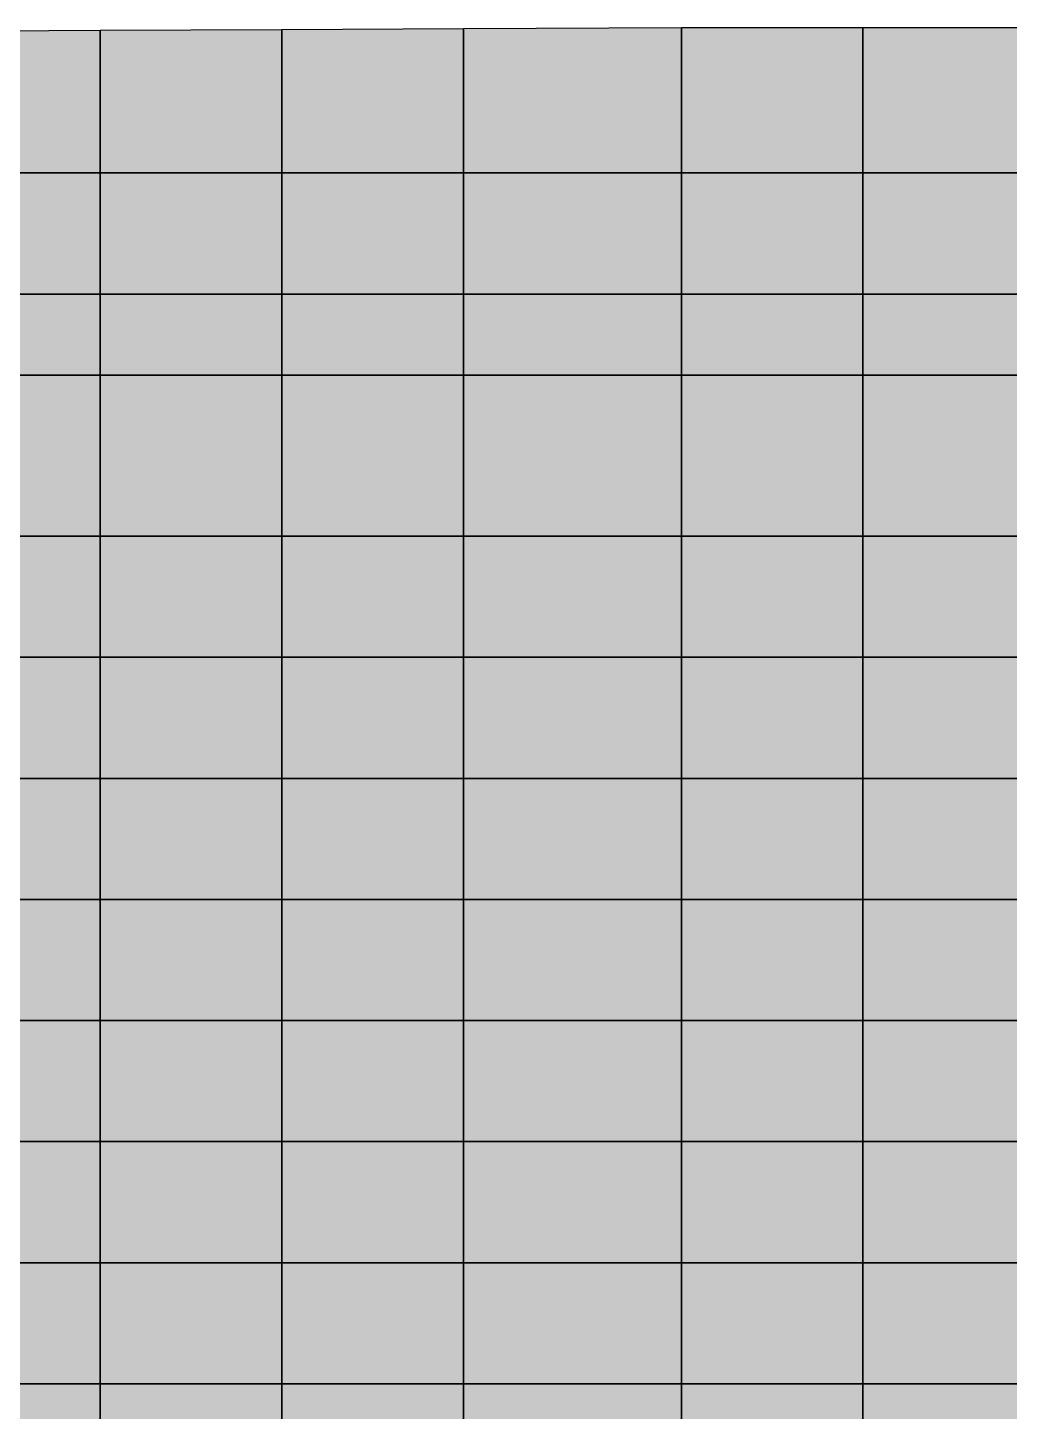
# Model space of a CAD drawing. Header units: inches. Extents: x -100 to 147, y -140 to 41.
# Drawn here: x 33.9 to 42.01, y -7.23 to 4.2 of the extents above; entities that cross this region are included whole.
import ezdxf

# ---------------------------------------------------------------- set-up
doc = ezdxf.new("R2010")
doc.units = ezdxf.units.IN
doc.header["$MEASUREMENT"] = 0
for name, color, linetype in [('Contour 1-01', 7, 'Continuous'), ('Contour 1-02', 7, 'Continuous'), ('Contour 1-04', 7, 'Continuous'), ('Contour 1-05', 7, 'Continuous'), ('Contour 1-06', 7, 'Continuous'), ('Contour 1-07', 7, 'Continuous'), ('Contour 1-08', 7, 'Continuous'), ('Contour 1-09', 7, 'Continuous'), ('Contour 1-10', 7, 'Continuous'), ('Mesh-joint-vd-s3', 7, 'Continuous'), ('Mesh-埋立土(気中)', 7, 'Continuous'), ('Mesh-埋立土(水中)', 7, 'Continuous'), ('Mesh-深層混合処理(気中)', 7, 'Continuous'), ('Mesh-深層混合処理(水中)', 7, 'Continuous'), ('Undeformed Mesh-埋立土(気中)', 7, 'Continuous'), ('Undeformed Mesh-埋立土(水中)', 7, 'Continuous'), ('Undeformed Mesh-深層混合処理(気中)', 7, 'Continuous'), ('Undeformed Mesh-深層混合処理(水中)', 7, 'Continuous')]:
    doc.layers.add(name, color=color, linetype=linetype)

msp = doc.modelspace()

# ---------------------------------------------------------------- linework, layer by layer
at = {"color": 7, "true_color": 0xffffff, "transparency": 33554687}
for p, q in [((37.5, 3), (37.5, 3)), ((37.5, 2), (37.5, 2)), ((37.5, 1.33), (37.5, 1.33)), ((37.5, 0), (37.5, 0)), ((37.5, -1), (37.5, -1)), ((37.5, -2), (37.5, -2)), ((37.5, -3), (37.5, -3)), ((37.5, -4), (37.5, -4)), ((37.5, -5), (37.5, -5)), ((37.5, -6), (37.5, -6)), ((37.5, -7), (37.5, -7))]:
    msp.add_line(p, q, dxfattribs=at)
for points in [[(34.5, 4.176), (33.3, 4.17), (33.3, 3)], [(34.5, 4.176), (33.3, 3), (34.5, 3)], [(36, 4.1835), (34.5, 4.176), (34.5, 3)], [(36, 4.1835), (34.5, 3), (36, 3)], [(37.5, 4.191), (36, 4.1835), (36, 3)], [(37.5, 4.191), (36, 3), (37.5, 3)], [(39.3, 4.2), (37.5, 4.191), (37.5, 3)], [(39.3, 4.2), (37.5, 3), (39.3, 3)], [(40.8, 4.2), (39.3, 4.2), (39.3, 3)], [(40.8, 4.2), (39.3, 3), (40.8, 3)], [(40.8, 3), (42.3, 3), (42.3, 4.2)], [(40.8, 3), (42.3, 4.2), (40.8, 4.2)], [(33.3, 2), (34.5, 2), (34.5, 3)], [(33.3, 2), (34.5, 3), (33.3, 3)], [(34.5, 2), (36, 2), (36, 3)], [(34.5, 2), (36, 3), (34.5, 3)], [(36, 2), (37.5, 2), (37.5, 3)], [(36, 2), (37.5, 3), (36, 3)], [(37.5, 2), (39.3, 2), (39.3, 3)], [(37.5, 2), (39.3, 3), (37.5, 3)], [(39.3, 2), (40.8, 2), (40.8, 3)], [(39.3, 2), (40.8, 3), (39.3, 3)], [(40.8, 3), (40.8, 2), (42.3, 2)], [(40.8, 3), (42.3, 2), (42.3, 3)], [(33.3, 2), (33.3, 1.33), (34.5, 1.33)], [(33.3, 2), (34.5, 1.33), (34.5, 2)], [(36, 1.33), (36, 2), (34.5, 2)], [(36, 1.33), (34.5, 2), (34.5, 1.33)], [(37.5, 1.33), (37.5, 2), (36, 2)], [(37.5, 1.33), (36, 2), (36, 1.33)], [(37.5, 2), (37.5, 1.33), (39.3, 1.33)], [(37.5, 2), (39.3, 1.33), (39.3, 2)], [(39.3, 1.33), (40.8, 1.33), (40.8, 2)], [(39.3, 1.33), (40.8, 2), (39.3, 2)], [(40.8, 1.33), (42.3, 1.33), (42.3, 2)], [(40.8, 1.33), (42.3, 2), (40.8, 2)], [(34.5, 1.33), (33.3, 1.33), (33.3, 0)], [(34.5, 1.33), (33.3, 0), (34.5, 0)], [(36, 0), (36, 1.33), (34.5, 1.33)], [(36, 0), (34.5, 1.33), (34.5, 0)], [(37.5, 1.33), (36, 1.33), (36, 0)], [(37.5, 1.33), (36, 0), (37.5, 0)], [(39.3, 1.33), (37.5, 1.33), (37.5, 0)], [(39.3, 1.33), (37.5, 0), (39.3, 0)], [(40.8, 1.33), (39.3, 1.33), (39.3, 0)], [(40.8, 1.33), (39.3, 0), (40.8, 0)], [(42.3, 1.33), (40.8, 1.33), (40.8, 0)], [(42.3, 1.33), (40.8, 0), (42.3, 0)], [(33.3, 0), (33.3, -1), (34.5, -1)], [(33.3, 0), (34.5, -1), (34.5, 0)], [(36, -1), (36, 0), (34.5, 0)], [(36, -1), (34.5, 0), (34.5, -1)], [(37.5, -1), (37.5, 0), (36, 0)], [(37.5, -1), (36, 0), (36, -1)], [(37.5, 0), (37.5, -1), (39.3, -1)], [(37.5, 0), (39.3, -1), (39.3, 0)], [(39.3, 0), (39.3, -1), (40.8, -1)], [(39.3, 0), (40.8, -1), (40.8, 0)], [(40.8, 0), (40.8, -1), (42.3, -1)], [(40.8, 0), (42.3, -1), (42.3, 0)], [(33.3, -1), (33.3, -2), (34.5, -2)], [(33.3, -1), (34.5, -2), (34.5, -1)], [(36, -1), (34.5, -1), (34.5, -2)], [(36, -1), (34.5, -2), (36, -2)], [(37.5, -2), (37.5, -1), (36, -1)], [(37.5, -2), (36, -1), (36, -2)], [(37.5, -1), (37.5, -2), (39.3, -2)], [(37.5, -1), (39.3, -2), (39.3, -1)], [(40.8, -1), (39.3, -1), (39.3, -2)], [(40.8, -1), (39.3, -2), (40.8, -2)], [(40.8, -1), (40.8, -2), (42.3, -2)], [(40.8, -1), (42.3, -2), (42.3, -1)], [(34.5, -2), (33.3, -2), (33.3, -3)], [(34.5, -2), (33.3, -3), (34.5, -3)], [(36, -2), (34.5, -2), (34.5, -3)], [(36, -2), (34.5, -3), (36, -3)], [(37.5, -3), (37.5, -2), (36, -2)], [(37.5, -3), (36, -2), (36, -3)], [(39.3, -2), (37.5, -2), (37.5, -3)], [(39.3, -2), (37.5, -3), (39.3, -3)], [(40.8, -2), (39.3, -2), (39.3, -3)], [(40.8, -2), (39.3, -3), (40.8, -3)], [(42.3, -2), (40.8, -2), (40.8, -3)], [(42.3, -2), (40.8, -3), (42.3, -3)], [(34.5, -3), (33.3, -3), (33.3, -4)], [(34.5, -3), (33.3, -4), (34.5, -4)], [(36, -3), (34.5, -3), (34.5, -4)], [(36, -3), (34.5, -4), (36, -4)], [(37.5, -3), (36, -3), (36, -4)], [(37.5, -3), (36, -4), (37.5, -4)], [(39.3, -3), (37.5, -3), (37.5, -4)], [(39.3, -3), (37.5, -4), (39.3, -4)], [(40.8, -3), (39.3, -3), (39.3, -4)], [(40.8, -3), (39.3, -4), (40.8, -4)], [(42.3, -3), (40.8, -3), (40.8, -4)], [(42.3, -3), (40.8, -4), (42.3, -4)], [(33.3, -4), (33.3, -5), (34.5, -5)], [(33.3, -4), (34.5, -5), (34.5, -4)], [(36, -4), (34.5, -4), (34.5, -5)], [(36, -4), (34.5, -5), (36, -5)], [(37.5, -5), (37.5, -4), (36, -4)], [(37.5, -5), (36, -4), (36, -5)], [(37.5, -4), (37.5, -5), (39.3, -5)], [(37.5, -4), (39.3, -5), (39.3, -4)], [(40.8, -4), (39.3, -4), (39.3, -5)], [(40.8, -4), (39.3, -5), (40.8, -5)], [(40.8, -4), (40.8, -5), (42.3, -5)], [(40.8, -4), (42.3, -5), (42.3, -4)], [(34.5, -5), (33.3, -5), (33.3, -6)], [(34.5, -5), (33.3, -6), (34.5, -6)], [(36, -5), (34.5, -5), (34.5, -6)], [(36, -5), (34.5, -6), (36, -6)], [(37.5, -5), (36, -5), (36, -6)], [(37.5, -5), (36, -6), (37.5, -6)], [(39.3, -5), (37.5, -5), (37.5, -6)], [(39.3, -5), (37.5, -6), (39.3, -6)], [(40.8, -5), (39.3, -5), (39.3, -6)], [(40.8, -5), (39.3, -6), (40.8, -6)], [(42.3, -5), (40.8, -5), (40.8, -6)], [(42.3, -5), (40.8, -6), (42.3, -6)], [(34.5, -6), (33.3, -6), (33.3, -7)], [(34.5, -6), (33.3, -7), (34.5, -7)], [(36, -6), (34.5, -6), (34.5, -7)], [(36, -6), (34.5, -7), (36, -7)], [(37.5, -6), (36, -6), (36, -7)], [(37.5, -6), (36, -7), (37.5, -7)], [(39.3, -6), (37.5, -6), (37.5, -7)], [(39.3, -6), (37.5, -7), (39.3, -7)], [(40.8, -6), (39.3, -6), (39.3, -7)], [(40.8, -6), (39.3, -7), (40.8, -7)], [(42.3, -6), (40.8, -6), (40.8, -7)], [(42.3, -6), (40.8, -7), (42.3, -7)], [(34.5, -7), (33.3, -7), (33.3, -8)], [(34.5, -7), (33.3, -8), (34.5, -8)], [(36, -7), (34.5, -7), (34.5, -8)], [(36, -7), (34.5, -8), (36, -8)], [(37.5, -7), (36, -7), (36, -8)], [(37.5, -7), (36, -8), (37.5, -8)], [(39.3, -7), (37.5, -7), (37.5, -8)], [(39.3, -7), (37.5, -8), (39.3, -8)], [(40.8, -7), (39.3, -7), (39.3, -8)], [(40.8, -7), (39.3, -8), (40.8, -8)], [(42.3, -7), (40.8, -7), (40.8, -8)], [(42.3, -7), (40.8, -8), (42.3, -8)]]:
    msp.add_solid(points, dxfattribs=at)
at = {"layer": 'Contour 1-01', "color": 5, "true_color": 0x0000ff}
for points in [[(33.3, 2), (33.3, 1.33), (34.5, 1.33)], [(33.3, 2), (34.5, 1.33), (34.5, 2)], [(36, 1.33), (36, 2), (34.5, 2)], [(36, 1.33), (34.5, 2), (34.5, 1.33)], [(37.5, 1.33), (37.5, 2), (36, 2)], [(37.5, 1.33), (36, 2), (36, 1.33)], [(34.5, 1.33), (33.3, 1.33), (33.3, 0)], [(34.5, 1.33), (33.3, 0), (34.5, 0)], [(36, 0), (36, 1.33), (34.5, 1.33)], [(36, 0), (34.5, 1.33), (34.5, 0)], [(37.5, 1.33), (36, 1.33), (36, 0)], [(37.5, 1.33), (36, 0), (37.5, 0)], [(33.3, 0), (33.3, -1), (34.5, -1)], [(33.3, 0), (34.5, -1), (34.5, 0)], [(36, -1), (36, 0), (34.5, 0)], [(36, -1), (34.5, 0), (34.5, -1)], [(37.5, -1), (37.5, 0), (36, 0)], [(37.5, -1), (36, 0), (36, -1)], [(33.3, -1), (33.3, -2), (34.5, -2)], [(33.3, -1), (34.5, -2), (34.5, -1)], [(36, -1), (34.5, -1), (34.5, -2)], [(36, -1), (34.5, -2), (36, -2)], [(37.5, -2), (37.5, -1), (36, -1)], [(37.5, -2), (36, -1), (36, -2)], [(34.5, -2), (33.3, -2), (33.3, -3)], [(34.5, -2), (33.3, -3), (34.5, -3)], [(36, -2), (34.5, -2), (34.5, -3)], [(36, -2), (34.5, -3), (36, -3)], [(37.5, -3), (37.5, -2), (36, -2)], [(37.5, -3), (36, -2), (36, -3)], [(34.5, -3), (33.3, -3), (33.3, -4)], [(34.5, -3), (33.3, -4), (34.5, -4)], [(36, -3), (34.5, -3), (34.5, -4)], [(36, -3), (34.5, -4), (36, -4)], [(37.5, -3), (36, -3), (36, -4)], [(37.5, -3), (36, -4), (37.5, -4)], [(33.3, -4), (33.3, -5), (34.5, -5)], [(33.3, -4), (34.5, -5), (34.5, -4)], [(36, -4), (34.5, -4), (34.5, -5)], [(36, -4), (34.5, -5), (36, -5)], [(37.5, -5), (37.5, -4), (36, -4)], [(37.5, -5), (36, -4), (36, -5)], [(34.5, -5), (33.3, -5), (33.3, -6)], [(34.5, -5), (33.3, -6), (34.5, -6)], [(36, -5), (34.5, -5), (34.5, -6)], [(36, -5), (34.5, -6), (36, -6)], [(37.5, -5), (36, -5), (36, -6)], [(37.5, -5), (36, -6), (37.5, -6)], [(34.5, -6), (33.3, -6), (33.3, -7)], [(34.5, -6), (33.3, -7), (34.5, -7)], [(36, -6), (34.5, -6), (34.5, -7)], [(36, -6), (34.5, -7), (36, -7)], [(37.5, -6), (36, -6), (36, -7)], [(37.5, -6), (36, -7), (37.5, -7)], [(34.5, -7), (33.3, -7), (33.3, -8)], [(34.5, -7), (33.3, -8), (34.5, -8)], [(36, -7), (34.5, -7), (34.5, -8)], [(36, -7), (34.5, -8), (36, -8)], [(37.5, -7), (36, -7), (36, -8)], [(37.5, -7), (36, -8), (37.5, -8)]]:
    msp.add_solid(points, dxfattribs=at)
at = {"layer": 'Contour 1-02', "color": 150, "true_color": 0x0071ff}
for points in [[(33.3, 2), (34.5, 2), (34.5, 3)], [(33.3, 2), (34.5, 3), (33.3, 3)], [(34.5, 2), (36, 2), (36, 3)], [(34.5, 2), (36, 3), (34.5, 3)]]:
    msp.add_solid(points, dxfattribs=at)
at = {"layer": 'Contour 1-04', "color": 120, "true_color": 0x00ffaa}
for points in [[(34.5, 4.176), (33.3, 4.17), (33.3, 3)], [(34.5, 4.176), (33.3, 3), (34.5, 3)]]:
    msp.add_solid(points, dxfattribs=at)
at = {"layer": 'Contour 1-05', "color": 100, "true_color": 0x00ff38}
for points in [[(40.8, -7), (39.3, -7), (39.3, -8)], [(40.8, -7), (39.3, -8), (40.8, -8)]]:
    msp.add_solid(points, dxfattribs=at)
at = {"layer": 'Contour 1-06', "color": 80, "true_color": 0x38ff00}
for points in [[(40.8, -2), (39.3, -2), (39.3, -3)], [(40.8, -2), (39.3, -3), (40.8, -3)], [(40.8, -3), (39.3, -3), (39.3, -4)], [(40.8, -3), (39.3, -4), (40.8, -4)], [(42.3, -3), (40.8, -3), (40.8, -4)], [(42.3, -3), (40.8, -4), (42.3, -4)], [(37.5, -4), (37.5, -5), (39.3, -5)], [(37.5, -4), (39.3, -5), (39.3, -4)], [(40.8, -4), (39.3, -4), (39.3, -5)], [(40.8, -4), (39.3, -5), (40.8, -5)], [(40.8, -4), (40.8, -5), (42.3, -5)], [(40.8, -4), (42.3, -5), (42.3, -4)], [(39.3, -5), (37.5, -5), (37.5, -6)], [(39.3, -5), (37.5, -6), (39.3, -6)], [(40.8, -5), (39.3, -5), (39.3, -6)], [(40.8, -5), (39.3, -6), (40.8, -6)], [(42.3, -5), (40.8, -5), (40.8, -6)], [(42.3, -5), (40.8, -6), (42.3, -6)], [(39.3, -6), (37.5, -6), (37.5, -7)], [(39.3, -6), (37.5, -7), (39.3, -7)], [(40.8, -6), (39.3, -6), (39.3, -7)], [(40.8, -6), (39.3, -7), (40.8, -7)], [(42.3, -6), (40.8, -6), (40.8, -7)], [(42.3, -6), (40.8, -7), (42.3, -7)], [(39.3, -7), (37.5, -7), (37.5, -8)], [(39.3, -7), (37.5, -8), (39.3, -8)], [(42.3, -7), (40.8, -7), (40.8, -8)], [(42.3, -7), (40.8, -8), (42.3, -8)]]:
    msp.add_solid(points, dxfattribs=at)
at = {"layer": 'Contour 1-07', "color": 60, "true_color": 0xa9ff00}
for points in [[(36, 4.1835), (34.5, 4.176), (34.5, 3)], [(36, 4.1835), (34.5, 3), (36, 3)], [(40.8, -1), (39.3, -1), (39.3, -2)], [(40.8, -1), (39.3, -2), (40.8, -2)], [(42.3, -2), (40.8, -2), (40.8, -3)], [(42.3, -2), (40.8, -3), (42.3, -3)], [(39.3, -3), (37.5, -3), (37.5, -4)], [(39.3, -3), (37.5, -4), (39.3, -4)]]:
    msp.add_solid(points, dxfattribs=at)
at = {"layer": 'Contour 1-08', "color": 2, "true_color": 0xffe200}
for points in [[(36, 2), (37.5, 2), (37.5, 3)], [(36, 2), (37.5, 3), (36, 3)], [(40.8, -1), (40.8, -2), (42.3, -2)], [(40.8, -1), (42.3, -2), (42.3, -1)], [(39.3, -2), (37.5, -2), (37.5, -3)], [(39.3, -2), (37.5, -3), (39.3, -3)]]:
    msp.add_solid(points, dxfattribs=at)
at = {"layer": 'Contour 1-09', "color": 30, "true_color": 0xff7100}
for points in [[(37.5, -1), (37.5, -2), (39.3, -2)], [(37.5, -1), (39.3, -2), (39.3, -1)]]:
    msp.add_solid(points, dxfattribs=at)
at = {"layer": 'Contour 1-10', "color": 1, "true_color": 0xff0000}
for points in [[(37.5, 4.191), (36, 4.1835), (36, 3)], [(37.5, 4.191), (36, 3), (37.5, 3)], [(39.3, 4.2), (37.5, 4.191), (37.5, 3)], [(39.3, 4.2), (37.5, 3), (39.3, 3)], [(40.8, 4.2), (39.3, 4.2), (39.3, 3)], [(40.8, 4.2), (39.3, 3), (40.8, 3)], [(40.8, 3), (42.3, 3), (42.3, 4.2)], [(40.8, 3), (42.3, 4.2), (40.8, 4.2)], [(37.5, 2), (39.3, 2), (39.3, 3)], [(37.5, 2), (39.3, 3), (37.5, 3)], [(39.3, 2), (40.8, 2), (40.8, 3)], [(39.3, 2), (40.8, 3), (39.3, 3)], [(40.8, 3), (40.8, 2), (42.3, 2)], [(40.8, 3), (42.3, 2), (42.3, 3)], [(37.5, 2), (37.5, 1.33), (39.3, 1.33)], [(37.5, 2), (39.3, 1.33), (39.3, 2)], [(39.3, 1.33), (40.8, 1.33), (40.8, 2)], [(39.3, 1.33), (40.8, 2), (39.3, 2)], [(40.8, 1.33), (42.3, 1.33), (42.3, 2)], [(40.8, 1.33), (42.3, 2), (40.8, 2)], [(39.3, 1.33), (37.5, 1.33), (37.5, 0)], [(39.3, 1.33), (37.5, 0), (39.3, 0)], [(40.8, 1.33), (39.3, 1.33), (39.3, 0)], [(40.8, 1.33), (39.3, 0), (40.8, 0)], [(42.3, 1.33), (40.8, 1.33), (40.8, 0)], [(42.3, 1.33), (40.8, 0), (42.3, 0)], [(37.5, 0), (37.5, -1), (39.3, -1)], [(37.5, 0), (39.3, -1), (39.3, 0)], [(39.3, 0), (39.3, -1), (40.8, -1)], [(39.3, 0), (40.8, -1), (40.8, 0)], [(40.8, 0), (40.8, -1), (42.3, -1)], [(40.8, 0), (42.3, -1), (42.3, 0)]]:
    msp.add_solid(points, dxfattribs=at)
at = {"layer": 'Mesh-joint-vd-s3', "color": 18, "true_color": 0x000000, "transparency": 33554559}
for p, q in [((37.5, 3), (37.5, 3)), ((37.5, 2), (37.5, 2)), ((37.5, 1.33), (37.5, 1.33)), ((37.5, 0), (37.5, 0)), ((37.5, -1), (37.5, -1)), ((37.5, -2), (37.5, -2)), ((37.5, -3), (37.5, -3)), ((37.5, -4), (37.5, -4)), ((37.5, -5), (37.5, -5)), ((37.5, -6), (37.5, -6)), ((37.5, -7), (37.5, -7))]:
    msp.add_line(p, q, dxfattribs=at)
at = {"layer": 'Mesh-埋立土(気中)', "color": 18, "true_color": 0x000000, "transparency": 33554559}
for p, q in [((34.5, 4.176), (33.3, 4.17)), ((36, 4.1835), (34.5, 4.176)), ((34.5, 3), (34.5, 4.176)), ((34.5, 4.176), (34.5, 3)), ((37.5, 4.191), (36, 4.1835)), ((36, 3), (36, 4.1835)), ((36, 4.1835), (36, 3)), ((39.3, 4.2), (37.5, 4.191)), ((37.5, 3), (37.5, 4.191)), ((37.5, 4.191), (37.5, 3)), ((39.3, 3), (39.3, 4.2)), ((40.8, 4.2), (39.3, 4.2)), ((39.3, 4.2), (39.3, 3)), ((40.8, 3), (40.8, 4.2)), ((42.3, 4.2), (40.8, 4.2)), ((40.8, 4.2), (40.8, 3)), ((34.5, 3), (33.3, 3)), ((33.3, 3), (34.5, 3)), ((34.5, 2), (34.5, 3)), ((36, 3), (34.5, 3)), ((34.5, 3), (34.5, 2)), ((34.5, 3), (36, 3)), ((36, 2), (36, 3)), ((37.5, 3), (36, 3)), ((36, 3), (36, 2)), ((36, 3), (37.5, 3)), ((37.5, 2), (37.5, 3)), ((39.3, 3), (37.5, 3)), ((37.5, 3), (37.5, 2)), ((37.5, 3), (39.3, 3)), ((39.3, 2), (39.3, 3)), ((40.8, 3), (39.3, 3)), ((39.3, 3), (39.3, 2)), ((39.3, 3), (40.8, 3)), ((40.8, 2), (40.8, 3)), ((40.8, 3), (40.8, 2)), ((42.3, 3), (40.8, 3)), ((40.8, 3), (42.3, 3)), ((33.3, 2), (34.5, 2)), ((34.5, 2), (36, 2)), ((36, 2), (37.5, 2)), ((37.5, 2), (37.5, 1.33)), ((39.3, 2), (37.5, 2)), ((37.5, 2), (39.3, 2)), ((39.3, 1.33), (39.3, 2)), ((40.8, 2), (39.3, 2)), ((39.3, 2), (39.3, 1.33)), ((39.3, 2), (40.8, 2)), ((40.8, 1.33), (40.8, 2)), ((42.3, 2), (40.8, 2)), ((40.8, 2), (40.8, 1.33)), ((40.8, 2), (42.3, 2)), ((37.5, 1.33), (39.3, 1.33)), ((39.3, 1.33), (40.8, 1.33)), ((40.8, 1.33), (42.3, 1.33))]:
    msp.add_line(p, q, dxfattribs=at)
at = {"layer": 'Mesh-埋立土(水中)', "color": 18, "true_color": 0x000000, "transparency": 33554559}
for p, q in [((39.3, 1.33), (37.5, 1.33)), ((37.5, 1.33), (37.5, 0)), ((39.3, 0), (39.3, 1.33)), ((40.8, 1.33), (39.3, 1.33)), ((39.3, 1.33), (39.3, 0)), ((40.8, 0), (40.8, 1.33)), ((42.3, 1.33), (40.8, 1.33)), ((40.8, 1.33), (40.8, 0)), ((37.5, 0), (37.5, -1)), ((39.3, 0), (37.5, 0)), ((37.5, 0), (39.3, 0)), ((39.3, -1), (39.3, 0)), ((39.3, 0), (39.3, -1)), ((40.8, 0), (39.3, 0)), ((39.3, 0), (40.8, 0)), ((40.8, -1), (40.8, 0)), ((40.8, 0), (40.8, -1)), ((42.3, 0), (40.8, 0)), ((40.8, 0), (42.3, 0)), ((37.5, -1), (37.5, -2)), ((39.3, -1), (37.5, -1)), ((37.5, -1), (39.3, -1)), ((39.3, -2), (39.3, -1)), ((40.8, -1), (39.3, -1)), ((39.3, -1), (39.3, -2)), ((39.3, -1), (40.8, -1)), ((40.8, -2), (40.8, -1)), ((40.8, -1), (40.8, -2)), ((42.3, -1), (40.8, -1)), ((40.8, -1), (42.3, -1)), ((39.3, -2), (37.5, -2)), ((37.5, -2), (37.5, -3)), ((37.5, -2), (39.3, -2)), ((39.3, -3), (39.3, -2)), ((40.8, -2), (39.3, -2)), ((39.3, -2), (39.3, -3)), ((39.3, -2), (40.8, -2)), ((40.8, -3), (40.8, -2)), ((42.3, -2), (40.8, -2)), ((40.8, -2), (40.8, -3)), ((40.8, -2), (42.3, -2)), ((39.3, -3), (37.5, -3)), ((37.5, -3), (37.5, -4)), ((37.5, -3), (39.3, -3)), ((39.3, -4), (39.3, -3)), ((40.8, -3), (39.3, -3)), ((39.3, -3), (39.3, -4)), ((39.3, -3), (40.8, -3)), ((40.8, -4), (40.8, -3)), ((40.8, -3), (42.3, -3)), ((42.3, -3), (40.8, -3)), ((40.8, -3), (40.8, -4)), ((37.5, -4), (37.5, -5)), ((39.3, -4), (37.5, -4)), ((37.5, -4), (39.3, -4)), ((39.3, -5), (39.3, -4)), ((40.8, -4), (39.3, -4)), ((39.3, -4), (39.3, -5)), ((39.3, -4), (40.8, -4)), ((40.8, -5), (40.8, -4)), ((40.8, -4), (40.8, -5)), ((42.3, -4), (40.8, -4)), ((40.8, -4), (42.3, -4)), ((39.3, -5), (37.5, -5)), ((37.5, -5), (37.5, -6)), ((37.5, -5), (39.3, -5)), ((39.3, -6), (39.3, -5)), ((40.8, -5), (39.3, -5)), ((39.3, -5), (39.3, -6)), ((39.3, -5), (40.8, -5)), ((40.8, -6), (40.8, -5)), ((42.3, -5), (40.8, -5)), ((40.8, -5), (40.8, -6)), ((40.8, -5), (42.3, -5)), ((39.3, -6), (37.5, -6)), ((37.5, -6), (37.5, -7)), ((37.5, -6), (39.3, -6)), ((39.3, -7), (39.3, -6)), ((40.8, -6), (39.3, -6)), ((39.3, -6), (39.3, -7)), ((39.3, -6), (40.8, -6)), ((40.8, -7), (40.8, -6)), ((42.3, -6), (40.8, -6)), ((40.8, -6), (40.8, -7)), ((40.8, -6), (42.3, -6)), ((39.3, -7), (37.5, -7)), ((37.5, -7), (37.5, -8)), ((37.5, -7), (39.3, -7)), ((39.3, -8), (39.3, -7)), ((40.8, -7), (39.3, -7)), ((39.3, -7), (39.3, -8)), ((39.3, -7), (40.8, -7)), ((40.8, -8), (40.8, -7)), ((42.3, -7), (40.8, -7)), ((40.8, -7), (40.8, -8)), ((40.8, -7), (42.3, -7))]:
    msp.add_line(p, q, dxfattribs=at)
at = {"layer": 'Mesh-深層混合処理(気中)', "color": 18, "true_color": 0x000000, "transparency": 33554559}
for p, q in [((34.5, 2), (33.3, 2)), ((34.5, 1.33), (34.5, 2)), ((36, 2), (34.5, 2)), ((34.5, 2), (34.5, 1.33)), ((36, 1.33), (36, 2)), ((37.5, 2), (36, 2)), ((36, 2), (36, 1.33)), ((37.5, 1.33), (37.5, 2)), ((33.3, 1.33), (34.5, 1.33)), ((34.5, 1.33), (36, 1.33)), ((36, 1.33), (37.5, 1.33))]:
    msp.add_line(p, q, dxfattribs=at)
at = {"layer": 'Mesh-深層混合処理(水中)', "color": 18, "true_color": 0x000000, "transparency": 33554559}
for p, q in [((34.5, 1.33), (33.3, 1.33)), ((34.5, 0), (34.5, 1.33)), ((36, 1.33), (34.5, 1.33)), ((34.5, 1.33), (34.5, 0)), ((36, 0), (36, 1.33)), ((37.5, 1.33), (36, 1.33)), ((36, 1.33), (36, 0)), ((37.5, 0), (37.5, 1.33)), ((34.5, 0), (33.3, 0)), ((33.3, 0), (34.5, 0)), ((34.5, -1), (34.5, 0)), ((36, 0), (34.5, 0)), ((34.5, 0), (34.5, -1)), ((34.5, 0), (36, 0)), ((36, -1), (36, 0)), ((37.5, 0), (36, 0)), ((36, 0), (36, -1)), ((36, 0), (37.5, 0)), ((37.5, -1), (37.5, 0)), ((34.5, -1), (33.3, -1)), ((33.3, -1), (34.5, -1)), ((34.5, -2), (34.5, -1)), ((36, -1), (34.5, -1)), ((34.5, -1), (34.5, -2)), ((34.5, -1), (36, -1)), ((36, -2), (36, -1)), ((37.5, -1), (36, -1)), ((36, -1), (36, -2)), ((36, -1), (37.5, -1)), ((37.5, -2), (37.5, -1)), ((33.3, -2), (34.5, -2)), ((34.5, -2), (33.3, -2)), ((34.5, -3), (34.5, -2)), ((36, -2), (34.5, -2)), ((34.5, -2), (34.5, -3)), ((34.5, -2), (36, -2)), ((36, -3), (36, -2)), ((37.5, -2), (36, -2)), ((36, -2), (36, -3)), ((36, -2), (37.5, -2)), ((37.5, -3), (37.5, -2)), ((34.5, -3), (33.3, -3)), ((33.3, -3), (34.5, -3)), ((34.5, -4), (34.5, -3)), ((36, -3), (34.5, -3)), ((34.5, -3), (34.5, -4)), ((34.5, -3), (36, -3)), ((36, -4), (36, -3)), ((37.5, -3), (36, -3)), ((36, -3), (36, -4)), ((36, -3), (37.5, -3)), ((37.5, -4), (37.5, -3)), ((34.5, -4), (33.3, -4)), ((33.3, -4), (34.5, -4)), ((34.5, -5), (34.5, -4)), ((36, -4), (34.5, -4)), ((34.5, -4), (34.5, -5)), ((34.5, -4), (36, -4)), ((36, -5), (36, -4)), ((37.5, -4), (36, -4)), ((36, -4), (36, -5)), ((36, -4), (37.5, -4)), ((37.5, -5), (37.5, -4)), ((34.5, -5), (33.3, -5)), ((33.3, -5), (34.5, -5)), ((34.5, -6), (34.5, -5)), ((34.5, -5), (36, -5)), ((36, -5), (34.5, -5)), ((34.5, -5), (34.5, -6)), ((36, -6), (36, -5)), ((37.5, -5), (36, -5)), ((36, -5), (36, -6)), ((36, -5), (37.5, -5)), ((37.5, -6), (37.5, -5)), ((34.5, -6), (33.3, -6)), ((33.3, -6), (34.5, -6)), ((34.5, -7), (34.5, -6)), ((36, -6), (34.5, -6)), ((34.5, -6), (34.5, -7)), ((34.5, -6), (36, -6)), ((36, -7), (36, -6)), ((37.5, -6), (36, -6)), ((36, -6), (36, -7)), ((36, -6), (37.5, -6)), ((37.5, -7), (37.5, -6)), ((34.5, -7), (33.3, -7)), ((33.3, -7), (34.5, -7)), ((34.5, -8), (34.5, -7)), ((36, -7), (34.5, -7)), ((34.5, -7), (34.5, -8)), ((34.5, -7), (36, -7)), ((36, -8), (36, -7)), ((36, -7), (37.5, -7)), ((37.5, -7), (36, -7)), ((36, -7), (36, -8)), ((37.5, -8), (37.5, -7))]:
    msp.add_line(p, q, dxfattribs=at)
at = {"layer": 'Undeformed Mesh-埋立土(気中)', "color": 8, "true_color": 0x808080, "transparency": 33554687}
for p, q in [((34.5, 4.176), (33.3, 4.17)), ((36, 4.1835), (34.5, 4.176)), ((34.5, 3), (34.5, 4.176)), ((34.5, 4.176), (34.5, 3)), ((37.5, 4.191), (36, 4.1835)), ((36, 3), (36, 4.1835)), ((36, 4.1835), (36, 3)), ((39.3, 4.2), (37.5, 4.191)), ((37.5, 3), (37.5, 4.191)), ((37.5, 4.191), (37.5, 3)), ((39.3, 3), (39.3, 4.2)), ((40.8, 4.2), (39.3, 4.2)), ((39.3, 4.2), (39.3, 3)), ((40.8, 3), (40.8, 4.2)), ((42.3, 4.2), (40.8, 4.2)), ((40.8, 4.2), (40.8, 3)), ((34.5, 3), (33.3, 3)), ((33.3, 3), (34.5, 3)), ((34.5, 2), (34.5, 3)), ((36, 3), (34.5, 3)), ((34.5, 3), (34.5, 2)), ((34.5, 3), (36, 3)), ((36, 2), (36, 3)), ((37.5, 3), (36, 3)), ((36, 3), (36, 2)), ((36, 3), (37.5, 3)), ((37.5, 2), (37.5, 3)), ((39.3, 3), (37.5, 3)), ((37.5, 3), (37.5, 2)), ((37.5, 3), (39.3, 3)), ((39.3, 2), (39.3, 3)), ((40.8, 3), (39.3, 3)), ((39.3, 3), (39.3, 2)), ((39.3, 3), (40.8, 3)), ((40.8, 2), (40.8, 3)), ((40.8, 3), (40.8, 2)), ((42.3, 3), (40.8, 3)), ((40.8, 3), (42.3, 3)), ((33.3, 2), (34.5, 2)), ((34.5, 2), (36, 2)), ((36, 2), (37.5, 2)), ((37.5, 2), (37.5, 1.33)), ((39.3, 2), (37.5, 2)), ((37.5, 2), (39.3, 2)), ((39.3, 1.33), (39.3, 2)), ((40.8, 2), (39.3, 2)), ((39.3, 2), (39.3, 1.33)), ((39.3, 2), (40.8, 2)), ((40.8, 1.33), (40.8, 2)), ((42.3, 2), (40.8, 2)), ((40.8, 2), (40.8, 1.33)), ((40.8, 2), (42.3, 2)), ((37.5, 1.33), (39.3, 1.33)), ((39.3, 1.33), (40.8, 1.33)), ((40.8, 1.33), (42.3, 1.33))]:
    msp.add_line(p, q, dxfattribs=at)
at = {"layer": 'Undeformed Mesh-埋立土(水中)', "color": 8, "true_color": 0x808080, "transparency": 33554687}
for p, q in [((39.3, 1.33), (37.5, 1.33)), ((37.5, 1.33), (37.5, 0)), ((39.3, 0), (39.3, 1.33)), ((40.8, 1.33), (39.3, 1.33)), ((39.3, 1.33), (39.3, 0)), ((40.8, 0), (40.8, 1.33)), ((42.3, 1.33), (40.8, 1.33)), ((40.8, 1.33), (40.8, 0)), ((37.5, 0), (37.5, -1)), ((39.3, 0), (37.5, 0)), ((37.5, 0), (39.3, 0)), ((39.3, -1), (39.3, 0)), ((39.3, 0), (39.3, -1)), ((40.8, 0), (39.3, 0)), ((39.3, 0), (40.8, 0)), ((40.8, -1), (40.8, 0)), ((40.8, 0), (40.8, -1)), ((42.3, 0), (40.8, 0)), ((40.8, 0), (42.3, 0)), ((37.5, -1), (37.5, -2)), ((39.3, -1), (37.5, -1)), ((37.5, -1), (39.3, -1)), ((39.3, -2), (39.3, -1)), ((40.8, -1), (39.3, -1)), ((39.3, -1), (39.3, -2)), ((39.3, -1), (40.8, -1)), ((40.8, -2), (40.8, -1)), ((40.8, -1), (40.8, -2)), ((42.3, -1), (40.8, -1)), ((40.8, -1), (42.3, -1)), ((39.3, -2), (37.5, -2)), ((37.5, -2), (37.5, -3)), ((37.5, -2), (39.3, -2)), ((39.3, -3), (39.3, -2)), ((40.8, -2), (39.3, -2)), ((39.3, -2), (39.3, -3)), ((39.3, -2), (40.8, -2)), ((40.8, -3), (40.8, -2)), ((42.3, -2), (40.8, -2)), ((40.8, -2), (40.8, -3)), ((40.8, -2), (42.3, -2)), ((39.3, -3), (37.5, -3)), ((37.5, -3), (37.5, -4)), ((37.5, -3), (39.3, -3)), ((39.3, -4), (39.3, -3)), ((40.8, -3), (39.3, -3)), ((39.3, -3), (39.3, -4)), ((39.3, -3), (40.8, -3)), ((40.8, -4), (40.8, -3)), ((40.8, -3), (42.3, -3)), ((42.3, -3), (40.8, -3)), ((40.8, -3), (40.8, -4)), ((37.5, -4), (37.5, -5)), ((39.3, -4), (37.5, -4)), ((37.5, -4), (39.3, -4)), ((39.3, -5), (39.3, -4)), ((40.8, -4), (39.3, -4)), ((39.3, -4), (39.3, -5)), ((39.3, -4), (40.8, -4)), ((40.8, -5), (40.8, -4)), ((40.8, -4), (40.8, -5)), ((42.3, -4), (40.8, -4)), ((40.8, -4), (42.3, -4)), ((39.3, -5), (37.5, -5)), ((37.5, -5), (37.5, -6)), ((37.5, -5), (39.3, -5)), ((39.3, -6), (39.3, -5)), ((40.8, -5), (39.3, -5)), ((39.3, -5), (39.3, -6)), ((39.3, -5), (40.8, -5)), ((40.8, -6), (40.8, -5)), ((42.3, -5), (40.8, -5)), ((40.8, -5), (40.8, -6)), ((40.8, -5), (42.3, -5)), ((39.3, -6), (37.5, -6)), ((37.5, -6), (37.5, -7)), ((37.5, -6), (39.3, -6)), ((39.3, -7), (39.3, -6)), ((40.8, -6), (39.3, -6)), ((39.3, -6), (39.3, -7)), ((39.3, -6), (40.8, -6)), ((40.8, -7), (40.8, -6)), ((42.3, -6), (40.8, -6)), ((40.8, -6), (40.8, -7)), ((40.8, -6), (42.3, -6)), ((39.3, -7), (37.5, -7)), ((37.5, -7), (37.5, -8)), ((37.5, -7), (39.3, -7)), ((39.3, -8), (39.3, -7)), ((40.8, -7), (39.3, -7)), ((39.3, -7), (39.3, -8)), ((39.3, -7), (40.8, -7)), ((40.8, -8), (40.8, -7)), ((42.3, -7), (40.8, -7)), ((40.8, -7), (40.8, -8)), ((40.8, -7), (42.3, -7))]:
    msp.add_line(p, q, dxfattribs=at)
at = {"layer": 'Undeformed Mesh-深層混合処理(気中)', "color": 8, "true_color": 0x808080, "transparency": 33554687}
for p, q in [((34.5, 2), (33.3, 2)), ((34.5, 1.33), (34.5, 2)), ((36, 2), (34.5, 2)), ((34.5, 2), (34.5, 1.33)), ((36, 1.33), (36, 2)), ((37.5, 2), (36, 2)), ((36, 2), (36, 1.33)), ((37.5, 1.33), (37.5, 2)), ((33.3, 1.33), (34.5, 1.33)), ((34.5, 1.33), (36, 1.33)), ((36, 1.33), (37.5, 1.33))]:
    msp.add_line(p, q, dxfattribs=at)
at = {"layer": 'Undeformed Mesh-深層混合処理(水中)', "color": 8, "true_color": 0x808080, "transparency": 33554687}
for p, q in [((34.5, 1.33), (33.3, 1.33)), ((34.5, 0), (34.5, 1.33)), ((36, 1.33), (34.5, 1.33)), ((34.5, 1.33), (34.5, 0)), ((36, 0), (36, 1.33)), ((37.5, 1.33), (36, 1.33)), ((36, 1.33), (36, 0)), ((37.5, 0), (37.5, 1.33)), ((34.5, 0), (33.3, 0)), ((33.3, 0), (34.5, 0)), ((34.5, -1), (34.5, 0)), ((36, 0), (34.5, 0)), ((34.5, 0), (34.5, -1)), ((34.5, 0), (36, 0)), ((36, -1), (36, 0)), ((37.5, 0), (36, 0)), ((36, 0), (36, -1)), ((36, 0), (37.5, 0)), ((37.5, -1), (37.5, 0)), ((34.5, -1), (33.3, -1)), ((33.3, -1), (34.5, -1)), ((34.5, -2), (34.5, -1)), ((36, -1), (34.5, -1)), ((34.5, -1), (34.5, -2)), ((34.5, -1), (36, -1)), ((36, -2), (36, -1)), ((37.5, -1), (36, -1)), ((36, -1), (36, -2)), ((36, -1), (37.5, -1)), ((37.5, -2), (37.5, -1)), ((33.3, -2), (34.5, -2)), ((34.5, -2), (33.3, -2)), ((34.5, -3), (34.5, -2)), ((36, -2), (34.5, -2)), ((34.5, -2), (34.5, -3)), ((34.5, -2), (36, -2)), ((36, -3), (36, -2)), ((37.5, -2), (36, -2)), ((36, -2), (36, -3)), ((36, -2), (37.5, -2)), ((37.5, -3), (37.5, -2)), ((34.5, -3), (33.3, -3)), ((33.3, -3), (34.5, -3)), ((34.5, -4), (34.5, -3)), ((36, -3), (34.5, -3)), ((34.5, -3), (34.5, -4)), ((34.5, -3), (36, -3)), ((36, -4), (36, -3)), ((37.5, -3), (36, -3)), ((36, -3), (36, -4)), ((36, -3), (37.5, -3)), ((37.5, -4), (37.5, -3)), ((34.5, -4), (33.3, -4)), ((33.3, -4), (34.5, -4)), ((34.5, -5), (34.5, -4)), ((36, -4), (34.5, -4)), ((34.5, -4), (34.5, -5)), ((34.5, -4), (36, -4)), ((36, -5), (36, -4)), ((37.5, -4), (36, -4)), ((36, -4), (36, -5)), ((36, -4), (37.5, -4)), ((37.5, -5), (37.5, -4)), ((34.5, -5), (33.3, -5)), ((33.3, -5), (34.5, -5)), ((34.5, -6), (34.5, -5)), ((34.5, -5), (36, -5)), ((36, -5), (34.5, -5)), ((34.5, -5), (34.5, -6)), ((36, -6), (36, -5)), ((37.5, -5), (36, -5)), ((36, -5), (36, -6)), ((36, -5), (37.5, -5)), ((37.5, -6), (37.5, -5)), ((34.5, -6), (33.3, -6)), ((33.3, -6), (34.5, -6)), ((34.5, -7), (34.5, -6)), ((36, -6), (34.5, -6)), ((34.5, -6), (34.5, -7)), ((34.5, -6), (36, -6)), ((36, -7), (36, -6)), ((37.5, -6), (36, -6)), ((36, -6), (36, -7)), ((36, -6), (37.5, -6)), ((37.5, -7), (37.5, -6)), ((34.5, -7), (33.3, -7)), ((33.3, -7), (34.5, -7)), ((34.5, -8), (34.5, -7)), ((36, -7), (34.5, -7)), ((34.5, -7), (34.5, -8)), ((34.5, -7), (36, -7)), ((36, -8), (36, -7)), ((36, -7), (37.5, -7)), ((37.5, -7), (36, -7)), ((36, -7), (36, -8)), ((37.5, -8), (37.5, -7))]:
    msp.add_line(p, q, dxfattribs=at)

doc.saveas('drawing.dxf')
